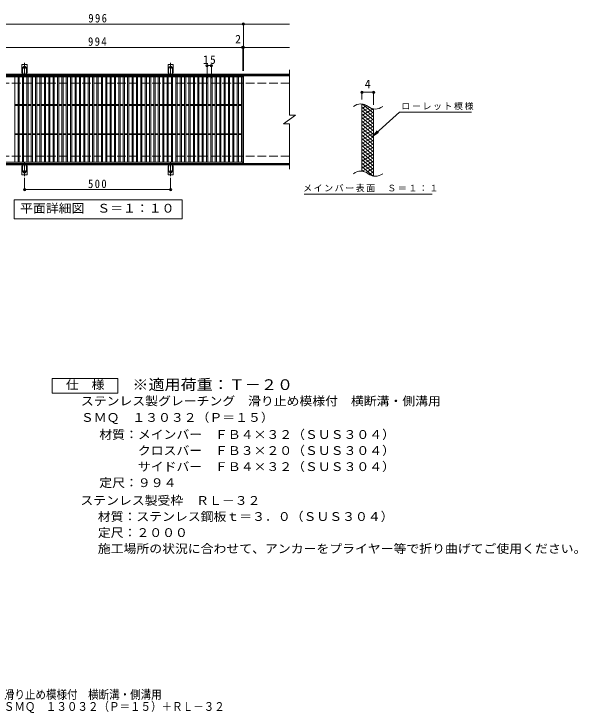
# Model space of a CAD drawing. Units: millimetres, scale not verified, with parts at other scales. Extents: x -1813 to 1581, y -1377 to 1016.
# Drawn here: x -350 to 1581, y -1377 to 1016 of the extents above; entities that cross this region are included whole.
import ezdxf
from ezdxf.enums import TextEntityAlignment as Align

# ---------------------------------------------------------------- set-up
doc = ezdxf.new("R2010")
doc.units = ezdxf.units.MM
doc.header["$LTSCALE"] = 10
doc.header["$PDMODE"] = 32
doc.header["$PDSIZE"] = 8
for name, pattern in [('CHAIN2', [12, 9, -1, 1, -1]), ('DASHED2', [3, 2, -1]), ('DASHED3', [4, 3, -1])]:
    doc.linetypes.add(name, pattern=pattern)
for name, color, linetype, lineweight in [('C-1', 2, 'Continuous', 9), ('C-2', 3, 'Continuous', 9), ('C-4', 7, 'Continuous', 9), ('C-5', 7, 'Continuous', 9), ('C-9', 6, 'Continuous', 9), ('C-A', 3, 'Continuous', 9), ('D-5', 7, 'Continuous', 9)]:
    doc.layers.add(name, color=color, linetype=linetype, lineweight=lineweight)
doc.layers.add('F-5_F-5ﾚｲﾔ', color=2, linetype='Continuous')
doc.styles.add('ＭＳ ゴシック', font='')
doc.styles.get('ＭＳ ゴシック').set_extended_font_data('MS Gothic')

msp = doc.modelspace()

# ---------------------------------------------------------------- linework, layer by layer
at = {"layer": 'C-1'}
for p, q in [((593.35, 810), (-711.65, 810)), ((593.35, 807), (-711.65, 807)), ((593.35, 503), (-711.65, 503)), ((593.35, 500), (-711.65, 500))]:
    msp.add_line(p, q, dxfattribs=at)
at = {"layer": 'C-1', "linetype": 'DASHED3'}
for p, q in [((593.35, 780), (-711.65, 780)), ((593.35, 530), (-711.65, 530))]:
    msp.add_line(p, q, dxfattribs=at)
at = {"layer": 'C-2'}
for p, q in [((593.35, 825), (593.35, 670)), ((-560.65, 801), (433.35, 801)), ((-346.65, 509), (-346.65, 801)), ((-335.65, 509), (-335.65, 801)), ((-331.65, 509), (-331.65, 801)), ((-320.65, 509), (-320.65, 801)), ((-316.65, 509), (-316.65, 801)), ((-305.65, 509), (-305.65, 801)), ((-301.65, 509), (-301.65, 801)), ((-290.65, 509), (-290.65, 801)), ((-286.65, 509), (-286.65, 801)), ((-275.65, 509), (-275.65, 801)), ((-271.65, 509), (-271.65, 801)), ((-260.65, 509), (-260.65, 801)), ((-256.65, 509), (-256.65, 801)), ((-245.65, 509), (-245.65, 801)), ((-241.65, 509), (-241.65, 801)), ((-230.65, 509), (-230.65, 801)), ((-226.65, 509), (-226.65, 801)), ((-215.65, 509), (-215.65, 801)), ((-211.65, 509), (-211.65, 801)), ((-200.65, 509), (-200.65, 801)), ((-196.65, 509), (-196.65, 801)), ((-185.65, 509), (-185.65, 801)), ((-181.65, 509), (-181.65, 801)), ((-170.65, 509), (-170.65, 801)), ((-166.65, 509), (-166.65, 801)), ((-155.65, 509), (-155.65, 801)), ((-151.65, 509), (-151.65, 801)), ((-140.65, 509), (-140.65, 801)), ((-136.65, 509), (-136.65, 801)), ((-125.65, 509), (-125.65, 801)), ((-121.65, 509), (-121.65, 801)), ((-110.65, 509), (-110.65, 801)), ((-106.65, 509), (-106.65, 801)), ((-95.65, 509), (-95.65, 801)), ((-91.65, 509), (-91.65, 801)), ((-80.65, 509), (-80.65, 801)), ((-76.65, 509), (-76.65, 801)), ((-65.65, 509), (-65.65, 801)), ((-61.65, 509), (-61.65, 801)), ((-50.65, 509), (-50.65, 801)), ((-46.65, 509), (-46.65, 801)), ((-35.65, 509), (-35.65, 801)), ((-31.65, 509), (-31.65, 801)), ((-20.65, 509), (-20.65, 801)), ((-16.65, 509), (-16.65, 801)), ((-5.65, 509), (-5.65, 801)), ((-1.65, 509), (-1.65, 801)), ((9.35, 509), (9.35, 801)), ((13.35, 509), (13.35, 801)), ((24.35, 509), (24.35, 801)), ((28.35, 509), (28.35, 801)), ((39.35, 509), (39.35, 801)), ((43.35, 509), (43.35, 801)), ((54.35, 509), (54.35, 801)), ((58.35, 509), (58.35, 801)), ((69.35, 509), (69.35, 801)), ((73.35, 509), (73.35, 801)), ((84.35, 509), (84.35, 801)), ((88.35, 509), (88.35, 801)), ((99.35, 509), (99.35, 801)), ((103.35, 509), (103.35, 801)), ((114.35, 509), (114.35, 801)), ((118.35, 509), (118.35, 801)), ((129.35, 509), (129.35, 801)), ((133.35, 509), (133.35, 801)), ((144.35, 509), (144.35, 801)), ((148.35, 509), (148.35, 801)), ((159.35, 509), (159.35, 801)), ((163.35, 509), (163.35, 801)), ((174.35, 509), (174.35, 801)), ((178.35, 509), (178.35, 801)), ((189.35, 509), (189.35, 801)), ((193.35, 509), (193.35, 801)), ((204.35, 509), (204.35, 801)), ((208.35, 509), (208.35, 801)), ((219.35, 509), (219.35, 801)), ((223.35, 509), (223.35, 801)), ((234.35, 509), (234.35, 801)), ((238.35, 509), (238.35, 801)), ((249.35, 509), (249.35, 801)), ((253.35, 509), (253.35, 801)), ((264.35, 509), (264.35, 801)), ((268.35, 509), (268.35, 801)), ((279.35, 509), (279.35, 801)), ((283.35, 509), (283.35, 801)), ((294.35, 509), (294.35, 801)), ((298.35, 509), (298.35, 801)), ((309.35, 509), (309.35, 801)), ((313.35, 509), (313.35, 801)), ((324.35, 509), (324.35, 801)), ((328.35, 509), (328.35, 801)), ((339.35, 509), (339.35, 801)), ((343.35, 509), (343.35, 801)), ((354.35, 509), (354.35, 801)), ((358.35, 509), (358.35, 801)), ((369.35, 509), (369.35, 801)), ((373.35, 509), (373.35, 801)), ((384.35, 509), (384.35, 801)), ((388.35, 509), (388.35, 801)), ((399.35, 509), (399.35, 801)), ((403.35, 509), (403.35, 801)), ((414.35, 509), (414.35, 801)), ((418.35, 509), (418.35, 801)), ((429.35, 509), (429.35, 801)), ((433.35, 805), (433.35, 505)), ((435.35, 805), (435.35, 505)), ((593.35, 805), (435.35, 805)), ((-346.65, 706.5), (-335.65, 706.5)), ((-346.65, 703.5), (-335.65, 703.5)), ((-331.65, 706.5), (-320.65, 706.5)), ((-331.65, 703.5), (-320.65, 703.5)), ((-316.65, 706.5), (-305.65, 706.5)), ((-316.65, 703.5), (-305.65, 703.5)), ((-301.65, 706.5), (-290.65, 706.5)), ((-301.65, 703.5), (-290.65, 703.5)), ((-286.65, 706.5), (-275.65, 706.5)), ((-286.65, 703.5), (-275.65, 703.5)), ((-271.65, 706.5), (-260.65, 706.5)), ((-271.65, 703.5), (-260.65, 703.5)), ((-256.65, 706.5), (-245.65, 706.5)), ((-256.65, 703.5), (-245.65, 703.5)), ((-241.65, 706.5), (-230.65, 706.5)), ((-241.65, 703.5), (-230.65, 703.5)), ((-226.65, 706.5), (-215.65, 706.5)), ((-226.65, 703.5), (-215.65, 703.5)), ((-211.65, 706.5), (-200.65, 706.5)), ((-211.65, 703.5), (-200.65, 703.5)), ((-196.65, 706.5), (-185.65, 706.5)), ((-196.65, 703.5), (-185.65, 703.5)), ((-181.65, 706.5), (-170.65, 706.5)), ((-181.65, 703.5), (-170.65, 703.5)), ((-166.65, 706.5), (-155.65, 706.5)), ((-166.65, 703.5), (-155.65, 703.5)), ((-151.65, 706.5), (-140.65, 706.5)), ((-151.65, 703.5), (-140.65, 703.5)), ((-136.65, 706.5), (-125.65, 706.5)), ((-136.65, 703.5), (-125.65, 703.5)), ((-121.65, 706.5), (-110.65, 706.5)), ((-121.65, 703.5), (-110.65, 703.5)), ((-106.65, 706.5), (-95.65, 706.5)), ((-106.65, 703.5), (-95.65, 703.5)), ((-91.65, 706.5), (-80.65, 706.5)), ((-91.65, 703.5), (-80.65, 703.5)), ((-76.65, 706.5), (-65.65, 706.5)), ((-76.65, 703.5), (-65.65, 703.5)), ((-61.65, 706.5), (-50.65, 706.5)), ((-61.65, 703.5), (-50.65, 703.5)), ((-46.65, 706.5), (-35.65, 706.5)), ((-46.65, 703.5), (-35.65, 703.5)), ((-31.65, 706.5), (-20.65, 706.5)), ((-31.65, 703.5), (-20.65, 703.5)), ((-16.65, 706.5), (-5.65, 706.5)), ((-16.65, 703.5), (-5.65, 703.5)), ((-1.65, 706.5), (9.35, 706.5)), ((-1.65, 703.5), (9.35, 703.5)), ((13.35, 706.5), (24.35, 706.5)), ((13.35, 703.5), (24.35, 703.5)), ((28.35, 706.5), (39.35, 706.5)), ((28.35, 703.5), (39.35, 703.5)), ((43.35, 706.5), (54.35, 706.5)), ((43.35, 703.5), (54.35, 703.5)), ((58.35, 706.5), (69.35, 706.5)), ((58.35, 703.5), (69.35, 703.5)), ((73.35, 706.5), (84.35, 706.5)), ((73.35, 703.5), (84.35, 703.5)), ((88.35, 706.5), (99.35, 706.5)), ((88.35, 703.5), (99.35, 703.5)), ((103.35, 706.5), (114.35, 706.5)), ((103.35, 703.5), (114.35, 703.5)), ((118.35, 706.5), (129.35, 706.5)), ((118.35, 703.5), (129.35, 703.5)), ((133.35, 706.5), (144.35, 706.5)), ((133.35, 703.5), (144.35, 703.5)), ((148.35, 706.5), (159.35, 706.5)), ((148.35, 703.5), (159.35, 703.5)), ((163.35, 706.5), (174.35, 706.5)), ((163.35, 703.5), (174.35, 703.5)), ((178.35, 706.5), (189.35, 706.5)), ((178.35, 703.5), (189.35, 703.5)), ((193.35, 706.5), (204.35, 706.5)), ((193.35, 703.5), (204.35, 703.5)), ((208.35, 706.5), (219.35, 706.5)), ((208.35, 703.5), (219.35, 703.5)), ((223.35, 706.5), (234.35, 706.5)), ((223.35, 703.5), (234.35, 703.5)), ((238.35, 706.5), (249.35, 706.5)), ((238.35, 703.5), (249.35, 703.5)), ((253.35, 706.5), (264.35, 706.5)), ((253.35, 703.5), (264.35, 703.5)), ((268.35, 706.5), (279.35, 706.5)), ((268.35, 703.5), (279.35, 703.5)), ((283.35, 706.5), (294.35, 706.5)), ((283.35, 703.5), (294.35, 703.5)), ((298.35, 706.5), (309.35, 706.5)), ((298.35, 703.5), (309.35, 703.5)), ((313.35, 706.5), (324.35, 706.5)), ((313.35, 703.5), (324.35, 703.5)), ((328.35, 706.5), (339.35, 706.5)), ((328.35, 703.5), (339.35, 703.5)), ((343.35, 706.5), (354.35, 706.5)), ((343.35, 703.5), (354.35, 703.5)), ((358.35, 706.5), (369.35, 706.5)), ((358.35, 703.5), (369.35, 703.5)), ((373.35, 706.5), (384.35, 706.5)), ((373.35, 703.5), (384.35, 703.5)), ((388.35, 706.5), (399.35, 706.5)), ((388.35, 703.5), (399.35, 703.5)), ((403.35, 706.5), (414.35, 706.5)), ((403.35, 703.5), (414.35, 703.5)), ((418.35, 706.5), (429.35, 706.5)), ((418.35, 703.5), (429.35, 703.5)), ((840.98, 478.17), (840.98, 708.17)), ((880.98, 460.96), (880.98, 690.96)), ((573.35, 640), (613.35, 670)), ((593.35, 670), (613.35, 670)), ((573.35, 640), (593.35, 640)), ((593.35, 640), (593.35, 485)), ((-346.65, 606.5), (-335.65, 606.5)), ((-346.65, 603.5), (-335.65, 603.5)), ((-331.65, 606.5), (-320.65, 606.5)), ((-331.65, 603.5), (-320.65, 603.5)), ((-316.65, 606.5), (-305.65, 606.5)), ((-316.65, 603.5), (-305.65, 603.5)), ((-301.65, 606.5), (-290.65, 606.5)), ((-301.65, 603.5), (-290.65, 603.5)), ((-286.65, 606.5), (-275.65, 606.5)), ((-286.65, 603.5), (-275.65, 603.5)), ((-271.65, 606.5), (-260.65, 606.5)), ((-271.65, 603.5), (-260.65, 603.5)), ((-256.65, 606.5), (-245.65, 606.5)), ((-256.65, 603.5), (-245.65, 603.5)), ((-241.65, 606.5), (-230.65, 606.5)), ((-241.65, 603.5), (-230.65, 603.5)), ((-226.65, 606.5), (-215.65, 606.5)), ((-226.65, 603.5), (-215.65, 603.5)), ((-211.65, 606.5), (-200.65, 606.5)), ((-211.65, 603.5), (-200.65, 603.5)), ((-196.65, 606.5), (-185.65, 606.5)), ((-196.65, 603.5), (-185.65, 603.5)), ((-181.65, 606.5), (-170.65, 606.5)), ((-181.65, 603.5), (-170.65, 603.5)), ((-166.65, 606.5), (-155.65, 606.5)), ((-166.65, 603.5), (-155.65, 603.5)), ((-151.65, 606.5), (-140.65, 606.5)), ((-151.65, 603.5), (-140.65, 603.5)), ((-136.65, 606.5), (-125.65, 606.5)), ((-136.65, 603.5), (-125.65, 603.5)), ((-121.65, 606.5), (-110.65, 606.5)), ((-121.65, 603.5), (-110.65, 603.5)), ((-106.65, 606.5), (-95.65, 606.5)), ((-106.65, 603.5), (-95.65, 603.5)), ((-91.65, 606.5), (-80.65, 606.5)), ((-91.65, 603.5), (-80.65, 603.5)), ((-76.65, 606.5), (-65.65, 606.5)), ((-76.65, 603.5), (-65.65, 603.5)), ((-61.65, 606.5), (-50.65, 606.5)), ((-61.65, 603.5), (-50.65, 603.5)), ((-46.65, 606.5), (-35.65, 606.5)), ((-46.65, 603.5), (-35.65, 603.5)), ((-31.65, 606.5), (-20.65, 606.5)), ((-31.65, 603.5), (-20.65, 603.5)), ((-16.65, 606.5), (-5.65, 606.5)), ((-16.65, 603.5), (-5.65, 603.5)), ((-1.65, 606.5), (9.35, 606.5)), ((-1.65, 603.5), (9.35, 603.5)), ((13.35, 606.5), (24.35, 606.5)), ((13.35, 603.5), (24.35, 603.5)), ((28.35, 606.5), (39.35, 606.5)), ((28.35, 603.5), (39.35, 603.5)), ((43.35, 606.5), (54.35, 606.5)), ((43.35, 603.5), (54.35, 603.5)), ((58.35, 606.5), (69.35, 606.5)), ((58.35, 603.5), (69.35, 603.5)), ((73.35, 606.5), (84.35, 606.5)), ((73.35, 603.5), (84.35, 603.5)), ((88.35, 606.5), (99.35, 606.5)), ((88.35, 603.5), (99.35, 603.5)), ((103.35, 606.5), (114.35, 606.5)), ((103.35, 603.5), (114.35, 603.5)), ((118.35, 606.5), (129.35, 606.5)), ((118.35, 603.5), (129.35, 603.5)), ((133.35, 606.5), (144.35, 606.5)), ((133.35, 603.5), (144.35, 603.5)), ((148.35, 606.5), (159.35, 606.5)), ((148.35, 603.5), (159.35, 603.5)), ((163.35, 606.5), (174.35, 606.5)), ((163.35, 603.5), (174.35, 603.5)), ((178.35, 606.5), (189.35, 606.5)), ((178.35, 603.5), (189.35, 603.5)), ((193.35, 606.5), (204.35, 606.5)), ((193.35, 603.5), (204.35, 603.5)), ((208.35, 606.5), (219.35, 606.5)), ((208.35, 603.5), (219.35, 603.5)), ((223.35, 606.5), (234.35, 606.5)), ((223.35, 603.5), (234.35, 603.5)), ((238.35, 606.5), (249.35, 606.5)), ((238.35, 603.5), (249.35, 603.5)), ((253.35, 606.5), (264.35, 606.5)), ((253.35, 603.5), (264.35, 603.5)), ((268.35, 606.5), (279.35, 606.5)), ((268.35, 603.5), (279.35, 603.5)), ((283.35, 606.5), (294.35, 606.5)), ((283.35, 603.5), (294.35, 603.5)), ((298.35, 606.5), (309.35, 606.5)), ((298.35, 603.5), (309.35, 603.5)), ((313.35, 606.5), (324.35, 606.5)), ((313.35, 603.5), (324.35, 603.5)), ((328.35, 606.5), (339.35, 606.5)), ((328.35, 603.5), (339.35, 603.5)), ((343.35, 606.5), (354.35, 606.5)), ((343.35, 603.5), (354.35, 603.5)), ((358.35, 606.5), (369.35, 606.5)), ((358.35, 603.5), (369.35, 603.5)), ((373.35, 606.5), (384.35, 606.5)), ((373.35, 603.5), (384.35, 603.5)), ((388.35, 606.5), (399.35, 606.5)), ((388.35, 603.5), (399.35, 603.5)), ((403.35, 606.5), (414.35, 606.5)), ((403.35, 603.5), (414.35, 603.5)), ((418.35, 606.5), (429.35, 606.5)), ((418.35, 603.5), (429.35, 603.5)), ((433.35, 509), (-560.65, 509)), ((433.35, 505), (-560.65, 505)), ((593.35, 505), (435.35, 505))]:
    msp.add_line(p, q, dxfattribs=at)
msp.add_lwpolyline([(-560.65, 505), (-560.65, 805), (433.35, 805)], dxfattribs=at)
for centre, start, end in [((837.01, 668.92), 50.82628, 129.17371), ((887.18, 730.49), 230.82628, 309.17371), ((837.01, 438.92), 50.82628, 129.17371), ((887.18, 500.49), 230.82628, 309.17371)]:
    msp.add_arc(centre, 39.71, start, end, dxfattribs=at)
at = {"layer": 'C-4'}
for p, q in [((-711.65, 982), (593.35, 982)), ((435.35, 822), (435.35, 985)), ((-711.65, 902), (593.35, 902)), ((433.35, 822), (433.35, 905)), ((311.35, 797), (311.35, 843)), ((311.35, 840), (326.35, 840)), ((326.35, 797), (326.35, 843)), ((840.98, 723.17), (840.98, 751.4)), ((840.98, 748.4), (880.98, 748.4)), ((880.98, 705.96), (880.98, 751.4)), ((-313.65, 455.28), (-313.65, 412)), ((186.35, 455.28), (186.35, 412)), ((-313.65, 415), (186.35, 415))]:
    msp.add_line(p, q, dxfattribs=at)
for p in [(435.35, 982), (433.35, 902), (435.35, 902), (311.35, 840), (326.35, 840), (840.98, 748.4), (880.98, 748.4), (-313.65, 415), (186.35, 415)]:
    msp.add_point(p, dxfattribs=at)
at = {"layer": 'C-5'}
for p, q in [((969.29, 680.07), (1216.37, 680.07)), ((877.32, 596.94), (897.9, 611.14)), ((643.35, 400), (1081.39, 400))]:
    msp.add_line(p, q, dxfattribs=at)
msp.add_lwpolyline([(969.29, 680.07), (877.32, 596.94), (893.52, 615.98)], dxfattribs=at)
msp.add_lwpolyline([(-348.65, 315), (-348.65, 380), (226.35, 380), (226.35, 315)], close=True, dxfattribs=at)
at = {"layer": 'C-9'}
for p, q in [((845.51, 707.71), (840.98, 705.09)), ((857.76, 702.78), (840.98, 693.09)), ((880.98, 664.35), (840.98, 697.91)), ((867.15, 696.2), (840.98, 681.09)), ((880.98, 676.35), (843.06, 708.17)), ((879.75, 691.48), (840.98, 669.09)), ((880.98, 652.35), (840.98, 685.91)), ((880.98, 680.19), (840.98, 657.09)), ((880.98, 640.35), (840.98, 673.91)), ((880.98, 688.35), (876.26, 692.31)), ((880.98, 668.19), (840.98, 645.09)), ((880.98, 628.35), (840.98, 661.91)), ((880.98, 656.19), (840.98, 633.09)), ((880.98, 616.35), (840.98, 649.91)), ((880.98, 644.19), (840.98, 621.09)), ((880.98, 604.35), (840.98, 637.91)), ((880.98, 632.19), (840.98, 609.09)), ((880.98, 592.35), (840.98, 625.91)), ((880.98, 620.19), (840.98, 597.09)), ((880.98, 580.35), (840.98, 613.91)), ((880.98, 608.19), (840.98, 585.09)), ((880.98, 568.35), (840.98, 601.91)), ((880.98, 596.19), (840.98, 573.09)), ((880.98, 556.35), (840.98, 589.91)), ((880.98, 584.19), (840.98, 561.09)), ((880.98, 544.35), (840.98, 577.91)), ((880.98, 572.19), (840.98, 549.09)), ((880.98, 532.35), (840.98, 565.91)), ((880.98, 560.19), (840.98, 537.09)), ((880.98, 520.35), (840.98, 553.91)), ((880.98, 548.19), (840.98, 525.09)), ((880.98, 508.35), (840.98, 541.91)), ((880.98, 536.19), (840.98, 513.09)), ((880.98, 496.35), (840.98, 529.91)), ((880.98, 524.19), (840.98, 501.09)), ((880.98, 484.35), (840.98, 517.91)), ((880.98, 512.19), (840.98, 489.09)), ((880.98, 472.35), (840.98, 505.91)), ((879.6, 461.51), (840.98, 493.91)), ((846.17, 477.56), (840.98, 481.91)), ((880.98, 500.19), (842.88, 478.19)), ((880.98, 488.19), (856.03, 473.78)), ((880.98, 476.19), (865.47, 467.24)), ((880.98, 464.19), (877.26, 462.04))]:
    msp.add_line(p, q, dxfattribs=at)
at = {"layer": 'C-A'}
for p, q in [((-322.4, 815), (-322.4, 844)), ((-304.9, 844), (-322.4, 844)), ((-304.9, 815), (-304.9, 844)), ((177.6, 815), (177.6, 844)), ((195.1, 844), (177.6, 844)), ((195.1, 815), (195.1, 844)), ((-322.4, 815), (-321.15, 815)), ((-304.9, 815), (-306.15, 815)), ((177.6, 815), (178.85, 815)), ((195.1, 815), (193.85, 815)), ((-321.65, 811), (-321.15, 811)), ((-306.15, 811), (-305.64, 811)), ((178.35, 811), (178.85, 811)), ((193.85, 811), (194.36, 811)), ((-322.4, 495), (-321.15, 495)), ((-322.4, 495), (-322.4, 466)), ((-321.65, 499), (-321.15, 499)), ((-306.15, 499), (-305.64, 499)), ((-304.9, 495), (-306.15, 495)), ((-304.9, 495), (-304.9, 466)), ((177.6, 495), (178.85, 495)), ((177.6, 495), (177.6, 466)), ((178.35, 499), (178.85, 499)), ((193.85, 499), (194.36, 499)), ((195.1, 495), (193.85, 495)), ((195.1, 495), (195.1, 466)), ((-304.9, 466), (-322.4, 466)), ((195.1, 466), (177.6, 466))]:
    msp.add_line(p, q, dxfattribs=at)
at = {"layer": 'C-A', "linetype": 'DASHED2'}
for p, q in [((-320.4, 814.85), (-320.4, 844)), ((-306.9, 814.85), (-306.9, 844)), ((179.6, 814.85), (179.6, 844)), ((193.1, 814.85), (193.1, 844)), ((-320.4, 495.15), (-320.4, 466)), ((-306.9, 495.15), (-306.9, 466)), ((179.6, 495.15), (179.6, 466)), ((193.1, 495.15), (193.1, 466))]:
    msp.add_line(p, q, dxfattribs=at)
at = {"layer": 'C-A', "color": 7, "linetype": 'CHAIN2'}
for p, q in [((-313.65, 801.53), (-313.65, 848.93)), ((186.35, 801.53), (186.35, 848.93)), ((-319.42, 834), (-307.87, 834)), ((180.58, 834), (192.13, 834)), ((-313.65, 508.47), (-313.65, 461.07)), ((186.35, 508.47), (186.35, 461.07)), ((-319.42, 476), (-307.87, 476)), ((180.58, 476), (192.13, 476))]:
    msp.add_line(p, q, dxfattribs=at)
at = {"layer": 'C-A'}
for centre in [(-313.65, 834), (186.35, 834), (-313.65, 476), (186.35, 476)]:
    msp.add_circle(centre, 4.25, dxfattribs=at)
for centre, start, end in [((-321.15, 813), 270, 90), ((-306.15, 813), 90, 269.8667), ((178.85, 813), 270, 90), ((193.85, 813), 90, 269.8667), ((-321.65, 809), 90.27596, 150.00047), ((-305.65, 809), 29.99927, 89.75836), ((178.35, 809), 90.27596, 150.00047), ((194.35, 809), 29.99927, 89.75836), ((-321.65, 501), 209.99951, 269.72403), ((-321.15, 497), 270, 90), ((-306.15, 497), 90.13329, 270), ((-305.65, 501), 270.24162, 330.00072), ((178.35, 501), 209.99951, 269.72403), ((178.85, 497), 270, 90), ((193.85, 497), 90.13329, 270), ((194.35, 501), 270.24162, 330.00072)]:
    msp.add_arc(centre, 2, start, end, dxfattribs=at)
at = {"layer": 'D-5'}
msp.add_lwpolyline([(-219.49, -281.9), (-219.49, -231.9), (5.51, -231.9), (5.51, -281.9)], close=True, dxfattribs=at)

# ---------------------------------------------------------------- texts
at = {"layer": 'C-4', "color": 2, "style": 'ＭＳ ゴシック'}
for s, p in [('2', (407.39, 907)), ('4', (850.98, 753.4))]:
    msp.add_text(s, height=29.33, dxfattribs=at).set_placement(p, align=Align.BOTTOM_LEFT)
at = {"layer": 'C-4', "color": 2, "char_height": 29.33, "attachment_point": 7, "style": 'ＭＳ ゴシック'}
for s, insert in [('\\T1.27;\\W0.9;996', (-95.15, 987)), ('\\T1.27;\\W0.9;994', (-96.15, 907)), ('\\T1.27;\\W0.95;15', (297.6, 845)), ('\\T1.27;\\W0.9;500', (-96.15, 420))]:
    msp.add_mtext(s, dxfattribs=dict(at, insert=insert))
at = {"layer": 'C-5', "color": 2, "style": 'ＭＳ ゴシック', "width": 1.1}
msp.add_text('平面詳細図\u3000Ｓ＝１：１０', height=29.33, dxfattribs=at).set_placement((-328.65, 327.5), align=Align.BOTTOM_LEFT)
at = {"layer": 'C-5', "char_height": 21.99, "attachment_point": 7, "style": 'ＭＳ ゴシック'}
for s, insert in [('\\T1.17;ローレット模様', (976.37, 687.14)), ('\\T1.17;メインバー表面\u3000Ｓ＝１：１', (639.79, 406.7))]:
    msp.add_mtext(s, dxfattribs=dict(at, insert=insert))
at = {"layer": 'D-5', "color": 2, "style": 'ＭＳ ゴシック'}
for s, width, p in [('仕\u3000様', 1.1, (-171.99, -276.9)), ('ステンレス製グレーチング\u3000滑り止め模様付\u3000横断溝・側溝用', 1.1, (-120.68, -332.52)), ('ＳＭＱ\u3000１３０３２（Ｐ＝１５）', 1.1, (-120.68, -388.8)), ('材質：メインバー\u3000ＦＢ４×３２（ＳＵＳ３０４）', 1.1, (-57.69, -447.17)), ('\u3000\u3000\u3000クロスバー\u3000ＦＢ３×２０（ＳＵＳ３０４）', 1.1, (-57.69, -502.17)), ('\u3000\u3000\u3000サイドバー\u3000ＦＢ４×３２（ＳＵＳ３０４）', 1.1, (-57.69, -557.17)), ('定尺：９９４', 1.1, (-57.69, -612.17)), ('ステンレス製受枠\u3000ＲＬ－３２', 1.1, (-122.37, -673.03)), ('材質：ステンレス鋼板ｔ＝３．０（ＳＵＳ３０４）', 1.1, (-62.66, -728.03)), ('定尺：２０００', 1.1, (-62.66, -783.03)), ('施工場所の状況に合わせて、アンカーをプライヤー等で折り曲げてご使用ください。', 1.1, (-62.66, -838.03)), ('ＳＭＱ\u3000１３０３２（Ｐ＝１５）＋ＲＬ－３２', 0.9, (-384.48, -1378.33))]:
    msp.add_text(s, height=29.33, dxfattribs=dict(at, width=width)).set_placement(p, align=Align.BOTTOM_LEFT)
at = {"layer": 'D-5', "color": 3, "style": 'ＭＳ ゴシック', "width": 1.1}
msp.add_text('※適用荷重：Ｔ－２０', height=36.66, dxfattribs=at).set_placement((55.51, -281.9), align=Align.BOTTOM_LEFT)
at = {"layer": 'F-5_F-5ﾚｲﾔ', "style": 'ＭＳ ゴシック', "width": 0.9}
msp.add_text('ステンレス製グレーチング\u3000滑り止め模様付\u3000横断溝・側溝用', height=29.33, dxfattribs=at).set_placement((-852.13, -1337.32), align=Align.BOTTOM_LEFT)

doc.saveas('drawing.dxf')
